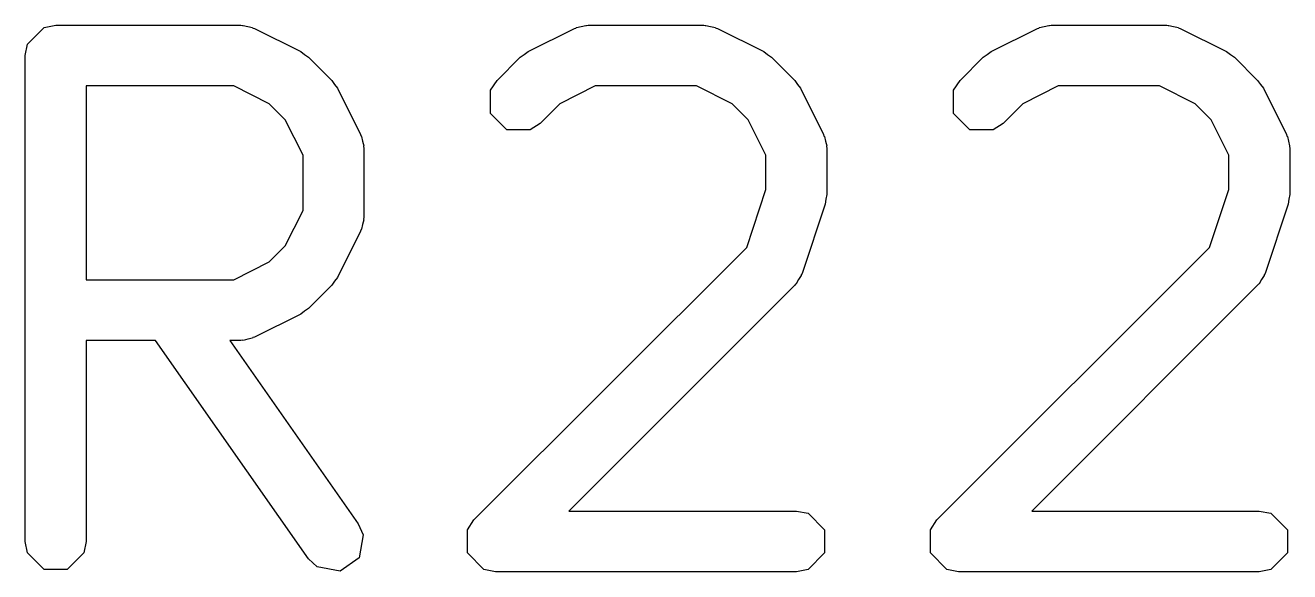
# Model space of a CAD drawing. Header units: inches. Extents: x -1.73 to 1.98, y -0.03 to 4.65.
# Drawn here: x -0.5481 to -0.4662, y 3.1096 to 3.1451 of the extents above; entities that cross this region are included whole.
import ezdxf

# ---------------------------------------------------------------- set-up
doc = ezdxf.new("R2010")
doc.units = ezdxf.units.IN
doc.header["$MEASUREMENT"] = 0
doc.layers.add('BLACK', color=250, linetype='CONTINUOUS')

msp = doc.modelspace()

# ---------------------------------------------------------------- linework, layer by layer
at = {"layer": 'BLACK', "linetype": 'CONTINUOUS'}
for p, q in [((-0.547938, 3.143868), (-0.546873, 3.144933)), ((-0.546873, 3.144933), (-0.546119, 3.145083)), ((-0.546119, 3.145083), (-0.534121, 3.145083)), ((-0.534121, 3.145083), (-0.534024, 3.145064)), ((-0.534024, 3.145064), (-0.533981, 3.145078)), ((-0.533981, 3.145078), (-0.533677, 3.144995)), ((-0.533677, 3.144995), (-0.533367, 3.144933)), ((-0.533367, 3.144933), (-0.533336, 3.144901)), ((-0.533336, 3.144901), (-0.53324, 3.144875)), ((-0.53324, 3.144875), (-0.530241, 3.143375)), ((-0.515504, 3.143375), (-0.512504, 3.144875)), ((-0.512504, 3.144875), (-0.512409, 3.144901)), ((-0.512409, 3.144901), (-0.512377, 3.144933)), ((-0.512377, 3.144933), (-0.512067, 3.144995)), ((-0.512067, 3.144995), (-0.511763, 3.145078)), ((-0.511763, 3.145078), (-0.51172, 3.145064)), ((-0.51172, 3.145064), (-0.511624, 3.145083)), ((-0.511624, 3.145083), (-0.504125, 3.145083)), ((-0.504125, 3.145083), (-0.504028, 3.145064)), ((-0.504028, 3.145064), (-0.503985, 3.145078)), ((-0.503985, 3.145078), (-0.503681, 3.144995)), ((-0.503681, 3.144995), (-0.503371, 3.144933)), ((-0.503371, 3.144933), (-0.503339, 3.144901)), ((-0.503339, 3.144901), (-0.503244, 3.144875)), ((-0.503244, 3.144875), (-0.500245, 3.143375)), ((-0.485507, 3.143375), (-0.482508, 3.144875)), ((-0.482508, 3.144875), (-0.482413, 3.144901)), ((-0.482413, 3.144901), (-0.482381, 3.144933)), ((-0.482381, 3.144933), (-0.482071, 3.144995)), ((-0.482071, 3.144995), (-0.481767, 3.145078)), ((-0.481767, 3.145078), (-0.481724, 3.145064)), ((-0.481724, 3.145064), (-0.481627, 3.145083)), ((-0.481627, 3.145083), (-0.474128, 3.145083)), ((-0.474128, 3.145083), (-0.474032, 3.145064)), ((-0.474032, 3.145064), (-0.473989, 3.145078)), ((-0.473989, 3.145078), (-0.473685, 3.144995)), ((-0.473685, 3.144995), (-0.473375, 3.144933)), ((-0.473375, 3.144933), (-0.473343, 3.144901)), ((-0.473343, 3.144901), (-0.473248, 3.144875)), ((-0.473248, 3.144875), (-0.470248, 3.143375)), ((-0.548088, 3.143114), (-0.547938, 3.143868)), ((-0.548088, 3.111618), (-0.548088, 3.143114)), ((-0.530241, 3.143375), (-0.529991, 3.143182)), ((-0.529991, 3.143182), (-0.529729, 3.143006)), ((-0.529729, 3.143006), (-0.528229, 3.141507)), ((-0.517515, 3.141507), (-0.516015, 3.143007)), ((-0.516015, 3.143007), (-0.515753, 3.143182)), ((-0.515753, 3.143182), (-0.515504, 3.143375)), ((-0.500245, 3.143375), (-0.499995, 3.143182)), ((-0.499995, 3.143182), (-0.499733, 3.143006)), ((-0.499733, 3.143006), (-0.498233, 3.141507)), ((-0.487519, 3.141507), (-0.486019, 3.143007)), ((-0.486019, 3.143007), (-0.485756, 3.143182)), ((-0.485756, 3.143182), (-0.485507, 3.143375)), ((-0.470248, 3.143375), (-0.469999, 3.143182)), ((-0.469999, 3.143182), (-0.469737, 3.143006)), ((-0.469737, 3.143006), (-0.468237, 3.141507)), ((-0.534585, 3.141146), (-0.544151, 3.141146)), ((-0.544151, 3.141146), (-0.544151, 3.128585)), ((-0.532287, 3.139997), (-0.534585, 3.141146)), ((-0.528229, 3.141507), (-0.528054, 3.141244)), ((-0.528054, 3.141244), (-0.527861, 3.140995)), ((-0.517942, 3.140868), (-0.517515, 3.141507)), ((-0.511159, 3.141146), (-0.513457, 3.139997)), ((-0.504589, 3.141146), (-0.511159, 3.141146)), ((-0.502291, 3.139997), (-0.504589, 3.141146)), ((-0.498233, 3.141507), (-0.498058, 3.141244)), ((-0.498058, 3.141244), (-0.497864, 3.140995)), ((-0.487945, 3.140868), (-0.487519, 3.141507)), ((-0.481163, 3.141146), (-0.483461, 3.139997)), ((-0.474593, 3.141146), (-0.481163, 3.141146)), ((-0.472295, 3.139997), (-0.474593, 3.141146)), ((-0.468237, 3.141507), (-0.468061, 3.141244)), ((-0.468061, 3.141244), (-0.467868, 3.140995)), ((-0.527861, 3.140995), (-0.526361, 3.137995)), ((-0.517942, 3.139361), (-0.517942, 3.140868)), ((-0.497864, 3.140995), (-0.496365, 3.137995)), ((-0.487945, 3.139361), (-0.487945, 3.140868)), ((-0.467868, 3.140995), (-0.466368, 3.137995)), ((-0.531239, 3.138949), (-0.532287, 3.139997)), ((-0.513457, 3.139997), (-0.514731, 3.138723)), ((-0.501243, 3.138949), (-0.502291, 3.139997)), ((-0.483461, 3.139997), (-0.484735, 3.138723)), ((-0.471247, 3.138949), (-0.472295, 3.139997)), ((-0.53009, 3.13665), (-0.531239, 3.138949)), ((-0.516876, 3.138296), (-0.517942, 3.139361)), ((-0.514731, 3.138723), (-0.51537, 3.138296)), ((-0.500094, 3.13665), (-0.501243, 3.138949)), ((-0.48688, 3.138296), (-0.487945, 3.139361)), ((-0.484735, 3.138723), (-0.485373, 3.138296)), ((-0.470098, 3.13665), (-0.471247, 3.138949)), ((-0.526361, 3.137995), (-0.526335, 3.1379)), ((-0.526335, 3.1379), (-0.526303, 3.137868)), ((-0.526303, 3.137868), (-0.526241, 3.137559)), ((-0.51537, 3.138296), (-0.516876, 3.138296)), ((-0.496365, 3.137995), (-0.496339, 3.1379)), ((-0.496339, 3.1379), (-0.496307, 3.137868)), ((-0.496307, 3.137868), (-0.496245, 3.137559)), ((-0.485373, 3.138296), (-0.48688, 3.138296)), ((-0.466368, 3.137995), (-0.466342, 3.1379)), ((-0.466342, 3.1379), (-0.46631, 3.137868)), ((-0.46631, 3.137868), (-0.466249, 3.137559)), ((-0.526241, 3.137559), (-0.526158, 3.137255)), ((-0.526158, 3.137255), (-0.526172, 3.137212)), ((-0.526172, 3.137212), (-0.526153, 3.137115)), ((-0.526153, 3.137115), (-0.526153, 3.132616)), ((-0.496245, 3.137559), (-0.496162, 3.137255)), ((-0.496162, 3.137255), (-0.496176, 3.137212)), ((-0.496176, 3.137212), (-0.496157, 3.137115)), ((-0.496157, 3.137115), (-0.496157, 3.134116)), ((-0.466249, 3.137559), (-0.466165, 3.137255)), ((-0.466165, 3.137255), (-0.46618, 3.137212)), ((-0.46618, 3.137212), (-0.466161, 3.137115)), ((-0.466161, 3.137115), (-0.466161, 3.134116)), ((-0.53009, 3.13308), (-0.53009, 3.13665)), ((-0.500094, 3.134435), (-0.500094, 3.13665)), ((-0.470098, 3.134435), (-0.470098, 3.13665)), ((-0.501346, 3.130679), (-0.500094, 3.134435)), ((-0.496218, 3.133806), (-0.496258, 3.133493)), ((-0.496157, 3.134116), (-0.496218, 3.133806)), ((-0.471349, 3.130679), (-0.470098, 3.134435)), ((-0.466222, 3.133806), (-0.466262, 3.133493)), ((-0.466161, 3.134116), (-0.466222, 3.133806)), ((-0.531239, 3.130782), (-0.53009, 3.13308)), ((-0.496258, 3.133493), (-0.497758, 3.128994)), ((-0.466262, 3.133493), (-0.467761, 3.128994)), ((-0.526241, 3.132172), (-0.526303, 3.131862)), ((-0.526158, 3.132476), (-0.526241, 3.132172)), ((-0.526153, 3.132616), (-0.526172, 3.132519)), ((-0.526172, 3.132519), (-0.526158, 3.132476)), ((-0.526361, 3.131735), (-0.527861, 3.128736)), ((-0.526335, 3.13183), (-0.526361, 3.131735)), ((-0.526303, 3.131862), (-0.526335, 3.13183)), ((-0.532287, 3.129734), (-0.531239, 3.130782)), ((-0.519015, 3.11301), (-0.501346, 3.130679)), ((-0.489019, 3.11301), (-0.471349, 3.130679)), ((-0.534585, 3.128585), (-0.532287, 3.129734)), ((-0.497806, 3.128863), (-0.497982, 3.128601)), ((-0.497758, 3.128994), (-0.497806, 3.128908)), ((-0.497806, 3.128908), (-0.497806, 3.128863)), ((-0.46781, 3.128863), (-0.467985, 3.128601)), ((-0.467761, 3.128994), (-0.46781, 3.128908)), ((-0.46781, 3.128908), (-0.46781, 3.128863)), ((-0.544151, 3.128585), (-0.534585, 3.128585)), ((-0.528229, 3.128224), (-0.529729, 3.126724)), ((-0.528054, 3.128487), (-0.528229, 3.128224)), ((-0.527861, 3.128736), (-0.528054, 3.128487)), ((-0.498233, 3.128224), (-0.51287, 3.113587)), ((-0.498178, 3.128306), (-0.498233, 3.128224)), ((-0.498138, 3.128326), (-0.498178, 3.128306)), ((-0.497982, 3.128601), (-0.498138, 3.128326)), ((-0.468237, 3.128224), (-0.482874, 3.113587)), ((-0.468182, 3.128306), (-0.468237, 3.128224)), ((-0.468142, 3.128326), (-0.468182, 3.128306)), ((-0.467985, 3.128601), (-0.468142, 3.128326)), ((-0.530241, 3.126356), (-0.53324, 3.124856)), ((-0.529991, 3.126549), (-0.530241, 3.126356)), ((-0.529729, 3.126724), (-0.529991, 3.126549)), ((-0.533677, 3.124736), (-0.533981, 3.124653)), ((-0.533367, 3.124798), (-0.533677, 3.124736)), ((-0.533336, 3.12483), (-0.533367, 3.124798)), ((-0.53324, 3.124856), (-0.533336, 3.12483)), ((-0.539645, 3.124648), (-0.544151, 3.124648)), ((-0.544151, 3.124648), (-0.544151, 3.111618)), ((-0.529734, 3.110489), (-0.539645, 3.124648)), ((-0.534121, 3.124648), (-0.534839, 3.124648)), ((-0.534839, 3.124648), (-0.526509, 3.112747)), ((-0.534024, 3.124667), (-0.534121, 3.124648)), ((-0.533981, 3.124653), (-0.534024, 3.124667)), ((-0.51287, 3.113587), (-0.498125, 3.113587)), ((-0.498125, 3.113587), (-0.497372, 3.113437)), ((-0.497372, 3.113437), (-0.496307, 3.112372)), ((-0.482874, 3.113587), (-0.468129, 3.113587)), ((-0.468129, 3.113587), (-0.467376, 3.113437)), ((-0.467376, 3.113437), (-0.46631, 3.112372)), ((-0.526509, 3.112747), (-0.5262, 3.112044)), ((-0.519441, 3.112372), (-0.519015, 3.11301)), ((-0.489445, 3.112372), (-0.489019, 3.11301)), ((-0.547938, 3.110865), (-0.548088, 3.111618)), ((-0.544151, 3.111618), (-0.544301, 3.110865)), ((-0.5262, 3.112044), (-0.526461, 3.11056)), ((-0.519441, 3.110865), (-0.519441, 3.112372)), ((-0.496307, 3.112372), (-0.496307, 3.110865)), ((-0.489445, 3.110865), (-0.489445, 3.112372)), ((-0.46631, 3.112372), (-0.46631, 3.110865)), ((-0.546873, 3.1098), (-0.547938, 3.110865)), ((-0.544301, 3.110865), (-0.545366, 3.1098)), ((-0.518376, 3.1098), (-0.519441, 3.110865)), ((-0.496307, 3.110865), (-0.497372, 3.1098)), ((-0.48838, 3.1098), (-0.489445, 3.110865)), ((-0.46631, 3.110865), (-0.467376, 3.1098)), ((-0.529179, 3.109958), (-0.529734, 3.110489)), ((-0.527696, 3.109696), (-0.529179, 3.109958)), ((-0.526461, 3.11056), (-0.527696, 3.109696)), ((-0.545366, 3.1098), (-0.546873, 3.1098)), ((-0.517623, 3.10965), (-0.518376, 3.1098)), ((-0.498125, 3.10965), (-0.517623, 3.10965)), ((-0.497372, 3.1098), (-0.498125, 3.10965)), ((-0.487627, 3.10965), (-0.48838, 3.1098)), ((-0.468129, 3.10965), (-0.487627, 3.10965)), ((-0.467376, 3.1098), (-0.468129, 3.10965))]:
    msp.add_line(p, q, dxfattribs=at)

doc.saveas('drawing.dxf')
